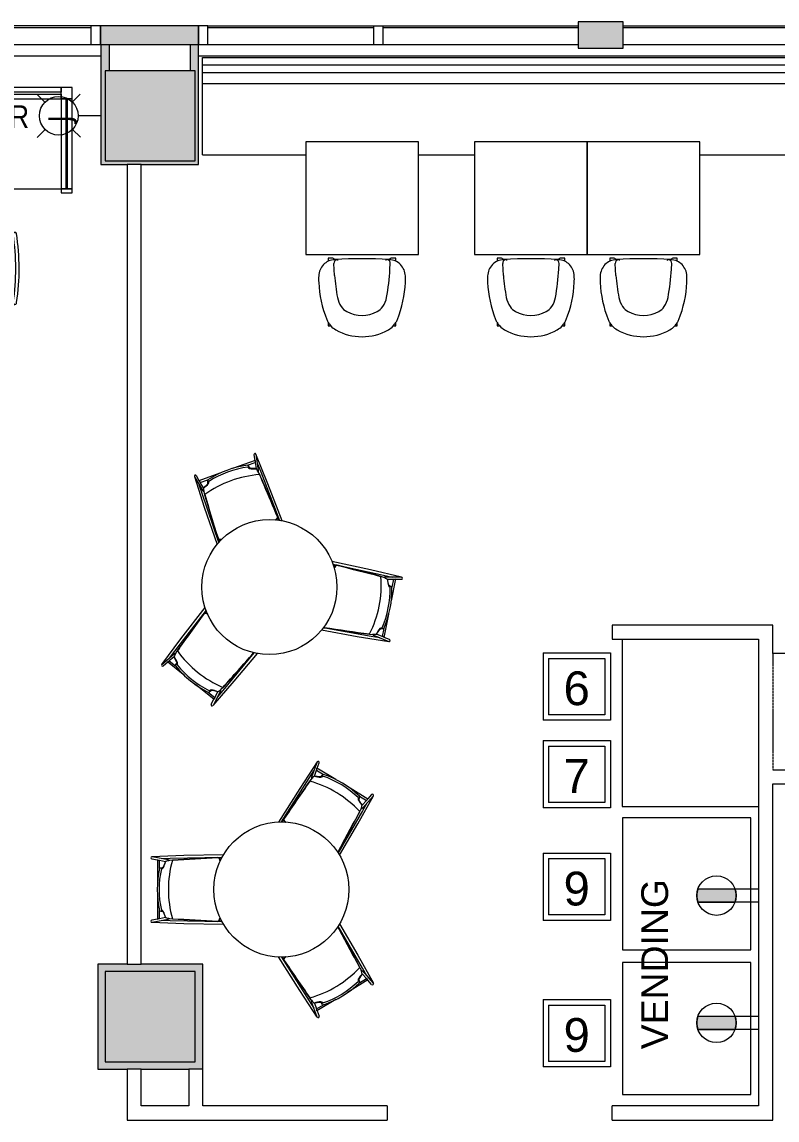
# Model space of a CAD drawing. Header units: inches. Extents: x 1 to 4333, y -575 to 1753.
# Drawn here: x 2910.5 to 3111.7, y 1460.5 to 1753.1 of the extents above; entities that cross this region are included whole.
import ezdxf

# ---------------------------------------------------------------- set-up
doc = ezdxf.new("R2010")
doc.units = ezdxf.units.IN
doc.header["$MEASUREMENT"] = 0
doc.linetypes.add('Overhead', pattern=[0.15625, 0.09375, -0.0625])
for name, color, linetype, lineweight in [('820 1st St NE_04_Clean_dwg', 8, 'Continuous', 9), ('A-ANNO-NOTE', 131, 'Continuous', 20), ('A-DETL-GENF', 92, 'Continuous', 9), ('A-DETL-MEDM', 33, 'Continuous', 9), ('A-DOOR', 31, 'Continuous', 13), ('E-ELEC-FIXT-IDEN', 2, 'Continuous', 9), ('G-ANNO-TEXT', 231, 'Continuous', 9), ('I-FURN', 30, 'Continuous', 9), ('I-FURN-PNLS', 30, 'Continuous', 9), ('I-WALL', 2, 'Continuous', 13), ('IRF-WALL-FULL-HT', 250, 'Continuous', 9), ('IRF-WALL-FULL-HT-HATCH', 250, 'Continuous', 9), ('IRF-WINDOW', 250, 'Continuous', 9), ('Q-CASE', 31, 'Continuous', 9), ('Q-SPCQ', 91, 'Continuous', 9), ('S-COLS', 52, 'Continuous', 13)]:
    doc.layers.add(name, color=color, linetype=linetype, lineweight=lineweight)
doc.styles.add('Arial', font='arial.ttf', dxfattribs={"height": 9})
doc.styles.add('Arial_2', font='arial.ttf', dxfattribs={"width": 0.85, "height": 6})
doc.styles.add('Arial_3', font='arial.ttf', dxfattribs={"height": 7.125})
doc.styles.add('Tahoma', font='tahoma.ttf', dxfattribs={"height": 6})

# ---------------------------------------------------------------- blocks, each defined once
blk = doc.blocks.new('Banquette1 - Banquette-2500162-New Construction - Tel_Data_Elec Plan')
at = {"layer": 'Q-CASE', "lineweight": 13}
for p, q in [((428.04, 2098.26), (428.04, 2311.26)), ((430.04, 2098.26), (430.04, 2311.26)), ((432.04, 2098.26), (432.04, 2311.26)), ((434.99, 2098.26), (434.99, 2311.26)), ((453.99, 2230.8), (453.99, 2262.8)), ((453.99, 2155.8), (453.99, 2170.8)), ((453.99, 2098.26), (453.99, 2125.8)), ((430.04, 2098.26), (428.04, 2098.26)), ((432.04, 2098.26), (430.04, 2098.26)), ((434.99, 2098.26), (432.04, 2098.26)), ((453.99, 2098.26), (434.99, 2098.26))]:
    blk.add_line(p, q, dxfattribs=at)
blk = doc.blocks.new('Cafe Table1 - Cafe Table-2583954-New Construction - Tel_Data_Elec Plan')
at = {"layer": 'I-FURN'}
for p, q in [((926.19, 387.08), (926.19, 357.08)), ((956.19, 387.08), (926.19, 387.08)), ((956.19, 357.08), (956.19, 387.08)), ((926.19, 357.08), (956.19, 357.08))]:
    blk.add_line(p, q, dxfattribs=at)
blk = doc.blocks.new('Seating-Chair-Teknion-ALKB_Kuskoa-2015 - Upholstered Seat Only-2463960-New Construction - Tel_Data_Elec Plan')
at = {"layer": 'A-DETL-GENF'}
for p, q in [((-9, 10.47), (-9, 9.69)), ((-7.8, 10.47), (-9, 10.47)), ((-7.2, 10.11), (-7.8, 10.47)), ((-7.34, 5.91), (-7.51, 9.09)), ((-6.41, 9.85), (-6.44, 10.13)), ((6.41, 9.85), (6.44, 10.13)), ((7.8, 10.47), (7.2, 10.11)), ((7.43, 7.58), (7.51, 9.09)), ((9, 10.47), (7.8, 10.47)), ((9, 9.69), (9, 10.47)), ((-9, -6.63), (-9, -7.54)), ((-9, -7.54), (-8.31, -7.54)), ((8.31, -7.54), (9, -7.54)), ((9, -7.54), (9, -6.63))]:
    blk.add_line(p, q, dxfattribs=at)
for centre, radius, start, end in [((-6.88, 5.58), 4.67, 136.4441, 177.5559), ((-7.43, 6.1), 3.92, 113.7242, 136.4441), ((-6.98, 5.08), 5.03, 92.5014, 113.7242), ((-6.51, 9.14), 1, 98.1592, 183), ((0, -99.54), 109.89, 86.2438, 93.7562), ((6.51, 9.14), 1, 357, 81.8408), ((6.83, 4.42), 5.7, 67.5306, 86.2438), ((7.43, 6.1), 3.92, 43.5559, 66.2758), ((6.88, 5.58), 4.67, 2.4441, 43.5559), ((51.43, 10.67), 58.96, 184.6228, 190.4156), ((-51.45, 10.67), 58.96, 349.5844, 357), ((8.64, 4.92), 20.21, 177.5559, 182.4441), ((18.18, 5.33), 29.76, 182.4441, 202.0042), ((-18.18, 5.33), 29.76, 337.9958, 357.5559), ((-8.64, 4.92), 20.21, 357.5559, 2.4441), ((-0.45, 1.13), 6.21, 190.4156, 214.5992), ((0.43, 1.13), 6.21, 325.4008, 349.5844), ((-2.01, 0.05), 4.32, 214.5992, 241.4008), ((1.98, 0.05), 4.32, 298.5992, 325.4008), ((-4.24, -3.73), 5.58, 202.0042, 211.3011), ((-0.01, 3.72), 8.49, 241.4008, 298.5992), ((4.24, -3.73), 5.58, 328.6989, 337.9958), ((-4.24, -3.73), 5.58, 211.3011, 223.0687), ((-4.24, -3.73), 5.58, 223.0687, 240.2494), ((0, 3.69), 14.12, 240.2494, 299.7506), ((4.24, -3.73), 5.58, 299.7506, 316.9313), ((4.24, -3.73), 5.58, 316.9313, 328.6989)]:
    blk.add_arc(centre, radius, start, end, dxfattribs=at)
blk = doc.blocks.new('Cafe Table2 - Cafe Table-2583989-New Construction - Tel_Data_Elec Plan')
at = {"layer": 'I-FURN'}
for p, q in [((926.19, 387.08), (926.19, 357.08)), ((956.19, 387.08), (926.19, 387.08)), ((956.19, 357.08), (956.19, 387.08)), ((926.19, 357.08), (956.19, 357.08))]:
    blk.add_line(p, q, dxfattribs=at)
blk = doc.blocks.new('Cafe Table3 - Cafe Table-2584016-New Construction - Tel_Data_Elec Plan')
at = {"layer": 'I-FURN'}
for p, q in [((926.19, 387.08), (926.19, 357.08)), ((956.19, 387.08), (926.19, 387.08)), ((956.19, 357.08), (956.19, 387.08)), ((926.19, 357.08), (956.19, 357.08))]:
    blk.add_line(p, q, dxfattribs=at)
blk = doc.blocks.new('Workstation - 5_-0_ x 5_-6_-V43-New Construction - Tel_Data_Elec Plan')
at = {"layer": 'I-FURN-PNLS'}
for p, q in [((1.5, 64.5), (-1.5, 64.5)), ((-1.5, 64.5), (-1.5, 61.5)), ((25.5, 64.5), (1.5, 64.5)), ((1.5, 64.5), (1.5, 63.25)), ((1.5, 63.25), (1.5, 64.5)), ((25.5, 63.25), (25.5, 64.5)), ((26.5, 64.5), (25.5, 64.5)), ((25.5, 64.5), (25.5, 63.25)), ((26.5, 61.5), (26.5, 64.5)), ((-0.25, 61.5), (-1.5, 61.5)), ((-1.5, 61.5), (-1.5, 1.5)), ((-1.5, 61.5), (-0.25, 61.5)), ((0.25, 61.5), (-0.25, 61.5)), ((-0.25, 61.5), (-0.25, 1.5)), ((0.25, 1.5), (0.25, 61.5)), ((1.5, 61.5), (0.25, 61.5)), ((0.25, 61.5), (1.5, 61.5)), ((25.5, 63.25), (1.5, 63.25)), ((1.5, 63.25), (1.5, 62.75)), ((1.5, 62.75), (25.5, 62.75)), ((1.5, 62.75), (1.5, 61.5)), ((1.5, 61.5), (1.5, 62.75)), ((1.5, 1.5), (1.5, 61.5)), ((1.5, 61.5), (25.5, 61.5)), ((25.5, 62.75), (25.5, 63.25)), ((25.5, 61.5), (25.5, 62.75)), ((25.5, 62.75), (25.5, 61.5)), ((25.5, 61.5), (26.5, 61.5)), ((25.5, 25.5), (25.5, 61.5)), ((37.57, 48.74), (37.57, 44.87)), ((55.74, 44.89), (55.74, 48.75)), ((36.67, 44.41), (36.67, 43.16)), ((56.41, 43.04), (56.41, 44.41)), ((35.4, 42.1), (35.4, 36.49)), ((37.56, 36.49), (37.56, 42.1)), ((55.84, 42.1), (55.84, 36.49)), ((58.01, 36.49), (58.01, 42.1)), ((36.67, 35.43), (36.67, 30.25)), ((56.41, 30.36), (56.41, 35.54)), ((34.9, 28.64), (33.09, 27.87)), ((34.04, 26.24), (35.6, 27.43)), ((37.72, 25.87), (53.72, 26.43)), ((38.97, 27.95), (54.22, 27.95)), ((53.72, 26.43), (53.88, 21.77)), ((70.5, 26.5), (67.5, 26.5)), ((67.5, 26.5), (67.5, 25.5)), ((70.5, 25.5), (70.5, 26.5)), ((67.5, 25.5), (1.5, 25.5)), ((1.5, 25.5), (25.5, 25.5)), ((37.89, 21.21), (37.72, 25.87)), ((68.75, 25.5), (67.5, 25.5)), ((67.5, 25.5), (67.5, 1.5)), ((67.5, 25.5), (68.75, 25.5)), ((69.25, 25.5), (68.75, 25.5)), ((68.75, 25.5), (68.75, 1.5)), ((69.25, 1.5), (69.25, 25.5)), ((70.5, 25.5), (69.25, 25.5)), ((69.25, 25.5), (70.5, 25.5)), ((70.5, 1.5), (70.5, 25.5)), ((53.88, 21.77), (37.89, 21.21)), ((55.52, 15.21), (37.4, 15.12)), ((37.4, 15.12), (37.41, 13.12)), ((55.53, 13.21), (55.52, 15.21)), ((37.41, 13.12), (55.53, 13.21)), ((38.18, 13.12), (42.54, 10.14)), ((50.43, 10.18), (54.76, 13.21)), ((42.54, 10.14), (50.43, 10.18)), ((-1.5, 1.5), (-0.25, 1.5)), ((-0.25, 1.5), (-1.5, 1.5)), ((-1.5, 1.5), (-1.5, -1.5)), ((-0.25, 1.5), (0.25, 1.5)), ((0.25, 1.5), (1.5, 1.5)), ((1.5, 1.5), (0.25, 1.5)), ((67.5, 1.5), (1.5, 1.5)), ((1.5, 1.5), (1.5, 0.25)), ((1.5, 0.25), (1.5, 1.5)), ((67.5, 0.25), (1.5, 0.25)), ((1.5, 0.25), (1.5, -0.25)), ((67.5, 0.25), (67.5, 1.5)), ((67.5, 1.5), (68.75, 1.5)), ((68.75, 1.5), (67.5, 1.5)), ((67.5, 1.5), (67.5, 0.25)), ((67.5, -0.25), (67.5, 0.25)), ((68.75, 1.5), (69.25, 1.5)), ((69.25, 1.5), (70.5, 1.5)), ((70.5, 1.5), (69.25, 1.5)), ((70.5, 0.25), (70.5, 1.5)), ((-1.5, -1.5), (-0.25, -1.5)), ((0.25, -1.5), (1.5, -1.5)), ((1.5, -0.25), (67.5, -0.25)), ((1.5, -0.25), (1.5, -1.5)), ((1.5, -1.5), (1.5, -0.25)), ((1.5, -1.5), (67.5, -1.5)), ((67.5, -1.5), (67.5, -0.25)), ((67.5, -0.25), (67.5, -1.5)), ((67.5, -1.5), (68.75, -1.5)), ((69.25, -1.5), (70.5, -1.5)), ((70.5, -1.5), (70.5, -0.25))]:
    blk.add_line(p, q, dxfattribs=at)
at = {"layer": 'I-FURN-PNLS', "flags": 128}
for points in [[(37.06, 49.19), (37.06, 48.56), (37.06, 47.98), (37.06, 47.45), (37.06, 46.99), (37.06, 46.58), (37.06, 46.23), (37.06, 45.94), (37.06, 45.71), (37.06, 45.54), (37.06, 45.43), (37.06, 45.38), (37.06, 45.38)], [(56.25, 45.4), (56.25, 45.43), (56.25, 45.52), (56.25, 45.67), (56.25, 45.88), (56.25, 46.15), (56.25, 46.48), (56.25, 46.87), (56.25, 47.32), (56.25, 47.83), (56.25, 48.39), (56.25, 49.01), (56.25, 49.21)], [(37.06, 45.38), (37.06, 45.41), (37.06, 45.5), (37.06, 45.58)], [(37.57, 44.87), (37.55, 44.87), (37.53, 44.87), (37.51, 44.88), (37.49, 44.88), (37.47, 44.88), (37.45, 44.89), (37.43, 44.89), (37.41, 44.9), (37.39, 44.9), (37.37, 44.91), (37.35, 44.92), (37.34, 44.93), (37.32, 44.94), (37.3, 44.95), (37.28, 44.96), (37.27, 44.97), (37.25, 44.98), (37.24, 45), (37.22, 45.01), (37.21, 45.03), (37.19, 45.04), (37.18, 45.06), (37.17, 45.07), (37.15, 45.09), (37.14, 45.1), (37.13, 45.12), (37.12, 45.14), (37.11, 45.16), (37.1, 45.18), (37.1, 45.19), (37.09, 45.21), (37.08, 45.23), (37.08, 45.25), (37.07, 45.27), (37.07, 45.29), (37.07, 45.31), (37.06, 45.33), (37.06, 45.35), (37.06, 45.37), (37.06, 45.38)], [(55.74, 44.89), (53.64, 45.21), (51.53, 45.44), (49.41, 45.59), (47.29, 45.66), (45.17, 45.64), (43.05, 45.54), (40.93, 45.35), (38.82, 45.08), (37.57, 44.87)], [(56.25, 45.4), (56.25, 45.38), (56.25, 45.36), (56.24, 45.34), (56.24, 45.32), (56.24, 45.3), (56.23, 45.28), (56.23, 45.26), (56.22, 45.24), (56.22, 45.22), (56.21, 45.2), (56.2, 45.18), (56.19, 45.16), (56.18, 45.14), (56.17, 45.13), (56.16, 45.11), (56.15, 45.09), (56.13, 45.08), (56.12, 45.06), (56.11, 45.05), (56.09, 45.03), (56.08, 45.02), (56.06, 45), (56.05, 44.99), (56.03, 44.98), (56.01, 44.97), (56, 44.96), (55.98, 44.95), (55.96, 44.94), (55.94, 44.93), (55.92, 44.92), (55.91, 44.92), (55.89, 44.91), (55.87, 44.9), (55.85, 44.9), (55.83, 44.9), (55.81, 44.89), (55.79, 44.89), (55.77, 44.89), (55.75, 44.89), (55.74, 44.89)], [(56.25, 45.6), (56.25, 45.47), (56.25, 45.41), (56.25, 45.4)], [(37.56, 42.1), (37.56, 42.14), (37.56, 42.18), (37.56, 42.23), (37.55, 42.27), (37.54, 42.31), (37.53, 42.36), (37.52, 42.4), (37.51, 42.44), (37.49, 42.48), (37.48, 42.52), (37.46, 42.56), (37.44, 42.6), (37.42, 42.64), (37.4, 42.67), (37.38, 42.71), (37.35, 42.74), (37.32, 42.78), (37.3, 42.81), (37.27, 42.84), (37.24, 42.87), (37.2, 42.9), (37.17, 42.93), (37.14, 42.96), (37.1, 42.98), (37.07, 43.01), (37.03, 43.03), (36.99, 43.05), (36.95, 43.07), (36.91, 43.09), (36.87, 43.11), (36.83, 43.12), (36.79, 43.14), (36.75, 43.15), (36.71, 43.16), (36.67, 43.16), (36.62, 43.17), (36.58, 43.18), (36.54, 43.18), (36.49, 43.18), (36.45, 43.18), (36.41, 43.18), (36.36, 43.17), (36.32, 43.17), (36.28, 43.16), (36.24, 43.15), (36.19, 43.14), (36.15, 43.13), (36.11, 43.12), (36.07, 43.1), (36.03, 43.08), (35.99, 43.06), (35.95, 43.04), (35.92, 43.02), (35.88, 43), (35.85, 42.97), (35.81, 42.95), (35.78, 42.92), (35.75, 42.89), (35.71, 42.86), (35.68, 42.83), (35.66, 42.8), (35.63, 42.76), (35.6, 42.73), (35.58, 42.69), (35.55, 42.66), (35.53, 42.62), (35.51, 42.58), (35.49, 42.54), (35.48, 42.5), (35.46, 42.46), (35.45, 42.42), (35.44, 42.38), (35.43, 42.34), (35.42, 42.29), (35.41, 42.25), (35.41, 42.21), (35.4, 42.16), (35.4, 42.12), (35.4, 42.1)], [(58.01, 42.1), (58.01, 42.14), (58.01, 42.19), (58, 42.23), (58, 42.27), (57.99, 42.31), (57.98, 42.36), (57.97, 42.4), (57.96, 42.44), (57.94, 42.48), (57.93, 42.52), (57.91, 42.56), (57.89, 42.6), (57.87, 42.64), (57.85, 42.67), (57.82, 42.71), (57.8, 42.75), (57.77, 42.78), (57.74, 42.81), (57.71, 42.85), (57.68, 42.88), (57.65, 42.91), (57.62, 42.93), (57.58, 42.96), (57.55, 42.99), (57.51, 43.01), (57.48, 43.03), (57.44, 43.05), (57.4, 43.07), (57.36, 43.09), (57.32, 43.11), (57.28, 43.12), (57.24, 43.14), (57.2, 43.15), (57.15, 43.16), (57.11, 43.17), (57.07, 43.17), (57.03, 43.18), (56.98, 43.18), (56.94, 43.18), (56.9, 43.18), (56.85, 43.18), (56.81, 43.18), (56.77, 43.17), (56.72, 43.16), (56.68, 43.15), (56.64, 43.14), (56.6, 43.13), (56.56, 43.12), (56.52, 43.1), (56.48, 43.08), (56.44, 43.07), (56.4, 43.04), (56.36, 43.02), (56.33, 43), (56.29, 42.97), (56.26, 42.95), (56.22, 42.92), (56.19, 42.89), (56.16, 42.86), (56.13, 42.83), (56.1, 42.8), (56.07, 42.76), (56.05, 42.73), (56.02, 42.69), (56, 42.66), (55.98, 42.62), (55.96, 42.58), (55.94, 42.54), (55.92, 42.5), (55.91, 42.46), (55.89, 42.42), (55.88, 42.38), (55.87, 42.34), (55.86, 42.29), (55.85, 42.25), (55.85, 42.21), (55.85, 42.17), (55.84, 42.12), (55.84, 42.1)], [(35.4, 36.49), (35.4, 36.45), (35.4, 36.4), (35.41, 36.36), (35.41, 36.32), (35.42, 36.28), (35.43, 36.23), (35.44, 36.19), (35.45, 36.15), (35.47, 36.11), (35.49, 36.07), (35.5, 36.03), (35.52, 35.99), (35.54, 35.95), (35.57, 35.92), (35.59, 35.88), (35.61, 35.84), (35.64, 35.81), (35.67, 35.78), (35.7, 35.74), (35.73, 35.71), (35.76, 35.68), (35.79, 35.66), (35.83, 35.63), (35.86, 35.6), (35.9, 35.58), (35.93, 35.56), (35.97, 35.54), (36.01, 35.52), (36.05, 35.5), (36.09, 35.48), (36.13, 35.47), (36.17, 35.45), (36.21, 35.44), (36.26, 35.43), (36.3, 35.42), (36.34, 35.42), (36.38, 35.41), (36.43, 35.41), (36.47, 35.41), (36.51, 35.41), (36.56, 35.41), (36.6, 35.41), (36.64, 35.42), (36.69, 35.43), (36.73, 35.44), (36.77, 35.45), (36.81, 35.46), (36.85, 35.47), (36.89, 35.49), (36.93, 35.51), (36.97, 35.52), (37.01, 35.55), (37.05, 35.57), (37.08, 35.59), (37.12, 35.62), (37.15, 35.64), (37.19, 35.67), (37.22, 35.7), (37.25, 35.73), (37.28, 35.76), (37.31, 35.79), (37.34, 35.83), (37.36, 35.86), (37.39, 35.9), (37.41, 35.93), (37.43, 35.97), (37.45, 36.01), (37.47, 36.05), (37.49, 36.09), (37.5, 36.13), (37.52, 36.17), (37.53, 36.21), (37.54, 36.25), (37.55, 36.29), (37.55, 36.34), (37.56, 36.38), (37.56, 36.42), (37.56, 36.47), (37.56, 36.49)], [(55.84, 36.49), (55.84, 36.45), (55.85, 36.4), (55.85, 36.36), (55.86, 36.32), (55.87, 36.27), (55.87, 36.23), (55.89, 36.19), (55.9, 36.15), (55.91, 36.11), (55.93, 36.07), (55.95, 36.03), (55.97, 35.99), (55.99, 35.95), (56.01, 35.91), (56.03, 35.88), (56.06, 35.84), (56.08, 35.81), (56.11, 35.78), (56.14, 35.74), (56.17, 35.71), (56.2, 35.68), (56.24, 35.65), (56.27, 35.63), (56.31, 35.6), (56.34, 35.58), (56.38, 35.56), (56.42, 35.53), (56.46, 35.51), (56.49, 35.5), (56.53, 35.48), (56.58, 35.46), (56.62, 35.45), (56.66, 35.44), (56.7, 35.43), (56.74, 35.42), (56.79, 35.42), (56.83, 35.41), (56.87, 35.41), (56.92, 35.41), (56.96, 35.41), (57, 35.41), (57.05, 35.41), (57.09, 35.42), (57.13, 35.43), (57.17, 35.43), (57.22, 35.45), (57.26, 35.46), (57.3, 35.47), (57.34, 35.49), (57.38, 35.5), (57.42, 35.52), (57.46, 35.54), (57.49, 35.57), (57.53, 35.59), (57.57, 35.61), (57.6, 35.64), (57.63, 35.67), (57.67, 35.7), (57.7, 35.73), (57.73, 35.76), (57.76, 35.79), (57.78, 35.82), (57.81, 35.86), (57.83, 35.89), (57.86, 35.93), (57.88, 35.97), (57.9, 36.01), (57.92, 36.05), (57.93, 36.09), (57.95, 36.13), (57.96, 36.17), (57.97, 36.21), (57.99, 36.25), (57.99, 36.29), (58, 36.34), (58.01, 36.38), (58.01, 36.42), (58.01, 36.47), (58.01, 36.49)]]:
    blk.add_lwpolyline(points, dxfattribs=at)
at = {"layer": 'I-FURN-PNLS'}
for centre, radius, start, end in [((37.99, 44.41), 1.32, 132.1873, 180), ((55.09, 44.41), 1.32, 360, 35.7227), ((38.97, 30.25), 2.3, 180, 270), ((53.99, 30.36), 2.42, 275.3193, 360), ((34.17, 27.41), 1.17, 156.8209, 263.5101), ((35.32, 28.07), 0.703, 293.9686, 126.3623), ((46.48, 10.16), 2.88, 180.2998, 0.2998), ((46.48, 10.16), 0.885, 180.2998, 0.2998)]:
    blk.add_arc(centre, radius, start, end, dxfattribs=at)
for centre, major_axis, ratio, start_param, end_param in [((46.7, 1.69), (54.09, 0), 0.899459, 1.402966, 1.74368), ((37.57, 49.19), (0.507, 0), 0.899459, 1.913366, 4.712389), ((46.7, 1.69), (53.09, 0), 0.899459, 1.399774, 1.74371), ((55.74, 49.21), (0.507, 0), 0.899459, 4.712389, 7.853982), ((37.57, 45.58), (0.507, 0), 0.99468, 2.996027, 3.185649), ((55.74, 45.6), (-0.507, 0), 0.99468, 2.879793, 3.141593)]:
    blk.add_ellipse(centre, major_axis=major_axis, ratio=ratio, start_param=start_param, end_param=end_param, dxfattribs=at)
for points, knots in [([(46.46, 9.28), (39.21, 4.5), (36.06, 10.98), (30.49, 13.68), (31.36, 19.81), (36.52, 21.68), (29.87, 24.96), (32.16, 26.31), (33.16, 26.82)], [0, 0, 0, 0, 4.203758, 11.310205, 15.301003, 21.109862, 25.639067, 29.008441, 29.008441, 29.008441, 29.008441]), ([(39.88, 21.28), (38.38, 18.67), (35.77, 16.06), (34.81, 15.1), (36.94, 10.11), (40.08, 9.27), (41.57, 5.78), (44.12, 5.78), (46.55, 9.34)], [0, 0, 0, 0, 0.22393, 0.514942, 0.793465, 1.139785, 1.406318, 1.702385, 1.702385, 1.702385, 1.702385]), ([(39.88, 21.28), (38.38, 18.67), (35.77, 16.06), (34.81, 15.1), (36.94, 10.11), (40.08, 9.27), (41.57, 5.78), (44.12, 5.78), (46.55, 9.34)], [0, 0, 0, 0, 0.22393, 0.514942, 0.793465, 1.139785, 1.406318, 1.702385, 1.702385, 1.702385, 1.702385])]:
    blk.add_open_spline(points, degree=3, knots=knots, dxfattribs=at)
blk = doc.blocks.new('Concrete-Square-Column - 24 x 24-2599265-New Construction - Tel_Data_Elec Plan')
at = {"layer": 'S-COLS', "lineweight": 9}
blk.add_hatch(color=55, dxfattribs=at).paths.add_polyline_path([(12, -12), (12, 12), (-12, 12), (-12, -12)], flags=0)
at = {"layer": 'S-COLS', "color": 10, "lineweight": 20}
for p, q in [((12, 12), (-12, 12)), ((-12, 12), (-12, -12)), ((12, -12), (12, 12)), ((-12, -12), (12, -12))]:
    blk.add_line(p, q, dxfattribs=at)
blk = doc.blocks.new('Upper Cabinet - Standard Upper Cabinet-2892042-New Construction - Tel_Data_Elec Plan')
at = {"layer": 'Q-CASE', "lineweight": 13}
blk.add_line((31.86, 0), (-47.26, 0), dxfattribs=at)
at = {"layer": 'Q-CASE', "linetype": 'Overhead'}
for p, q in [((-47.26, 0), (-47.26, -31)), ((31.86, -31), (31.86, 0)), ((-47.26, -31), (31.86, -31))]:
    blk.add_line(p, q, dxfattribs=at)
blk = doc.blocks.new('Snack Vending Machine - Snack Vending Machine-2733459-New Construction - Tel_Data_Elec Plan')
at = {"layer": 'Q-SPCQ'}
for p, q in [((911.23, 1521.73), (911.23, 1486.57)), ((945.48, 1521.73), (911.23, 1521.73)), ((945.48, 1486.57), (945.48, 1521.73)), ((911.23, 1486.57), (945.48, 1486.57))]:
    blk.add_line(p, q, dxfattribs=at)
blk = doc.blocks.new('Snack Vending Machine1 - Snack Vending Machine-2733513-New Construction - Tel_Data_Elec Plan')
at = {"layer": 'Q-SPCQ'}
for p, q in [((911.23, 1521.73), (911.23, 1486.57)), ((945.48, 1521.73), (911.23, 1521.73)), ((945.48, 1486.57), (945.48, 1521.73)), ((911.23, 1486.57), (945.48, 1486.57))]:
    blk.add_line(p, q, dxfattribs=at)
blk = doc.blocks.new('Door-Opening - 60_ x 96_-2611781-New Construction - Tel_Data_Elec Plan')
at = {"layer": 'A-DETL-MEDM', "lineweight": 20}
for p, q in [((-30.32, 1.88), (-30.32, -1.87)), ((29.68, -1.87), (29.68, 1.88))]:
    blk.add_line(p, q, dxfattribs=at)
blk = doc.blocks.new('Counter Top _No Backsplash_ - Standard Counter Top-2889910-New Construction - Tel_Data_Elec Plan')
at = {"layer": 'Q-CASE', "lineweight": 13}
for p, q in [((-47.26, 0), (-47.26, -36.38)), ((-2.68, 0), (-47.26, 0))]:
    blk.add_line(p, q, dxfattribs=at)
blk = doc.blocks.new('Combo - Cafe Table Chairs - Seats 3 - 3 Diameter - Combo - Cafe Table Chairs - Seats 3 - 3 Diameter-1892949-New Construction - Tel_Data_Elec Plan')
at = {"layer": 'I-FURN'}
for p, q in [((-8.74, 34.49), (-9.04, 25.96)), ((-8.74, 34.46), (-7.91, 30.19)), ((-7.9, 33.02), (-8.16, 34.53)), ((-2.06, 33.02), (-7.98, 33.02)), ((-7.8, 32.48), (-5.63, 32.48)), ((-7.46, 30.86), (-7.8, 32.48)), ((7.95, 33.02), (1.57, 33.02)), ((5.63, 32.48), (7.8, 32.48)), ((7.8, 32.48), (7.46, 30.86)), ((8.16, 34.53), (7.9, 33.02)), ((7.91, 30.19), (8.74, 34.46)), ((9.04, 25.96), (8.74, 34.49)), ((-8.58, 15.79), (-8.34, 29.61)), ((-8.34, 29.61), (-8.26, 31.98)), ((-7.71, 29.86), (-7.85, 29.03)), ((-6.14, 31.44), (-7.46, 30.86)), ((7.46, 30.86), (6.14, 31.44)), ((7.85, 29.03), (7.71, 29.86)), ((8.26, 31.98), (8.34, 29.61)), ((8.34, 29.61), (8.58, 15.79)), ((-9.04, 25.96), (-9.22, 15.41)), ((9.22, 15.41), (9.04, 25.96)), ((-8.22, 16.52), (-8.58, 15.79)), ((8.58, 15.79), (8.24, 16.46)), ((-26.88, -4.89), (-17.94, 0.75)), ((26.88, -4.89), (17.94, 0.75)), ((-18, -0.03), (-29.63, -7.38)), ((-18.38, -0.69), (-17.99, -0.08)), ((18.38, -0.69), (17.99, -0.08)), ((18, -0.03), (29.63, -7.38)), ((-34.01, -9.57), (-26.88, -4.89)), ((34.01, -9.57), (26.88, -4.89)), ((-33.99, -9.55), (-29.91, -8.05)), ((-29.63, -7.38), (-31.61, -8.68)), ((-29.52, -8.05), (-28.89, -7.49)), ((29.52, -8.05), (28.89, -7.49)), ((29.63, -7.38), (31.61, -8.68)), ((33.99, -9.55), (29.91, -8.05)), ((-32.32, -9.53), (-33.75, -10.08)), ((-29.29, -14.52), (-32.36, -9.46)), ((-30.24, -8.78), (-31.81, -9.33)), ((-31.81, -9.33), (-30.68, -11.19)), ((-30.06, -10.21), (-30.24, -8.78)), ((29.29, -14.52), (32.36, -9.46)), ((30.06, -10.21), (30.24, -8.78)), ((30.24, -8.78), (31.81, -9.33)), ((31.81, -9.33), (30.68, -11.19)), ((32.32, -9.53), (33.75, -10.08)), ((-20.98, -21.64), (-9.78, -15.1)), ((-9.13, -15.46), (-17.5, -20.34)), ((9.13, -15.46), (17.5, -20.34)), ((20.98, -21.64), (9.78, -15.1)), ((-24.1, -23.07), (-27.4, -17.62)), ((-17.5, -20.34), (-24.94, -24.51)), ((17.5, -20.34), (24.94, -24.51)), ((24.1, -23.07), (27.4, -17.62)), ((-25.27, -24.04), (-24.12, -23.03)), ((-21.7, -21.57), (-24.91, -24.49)), ((-24.84, -20.81), (-23.71, -22.67)), ((-23.71, -22.67), (-22.5, -21.53)), ((-22.5, -21.53), (-23.69, -20.7)), ((-23.04, -22.79), (-20.98, -21.64)), ((-20.74, -20.92), (-21.52, -21.23)), ((20.74, -20.92), (21.52, -21.23)), ((23.04, -22.79), (20.98, -21.64)), ((21.7, -21.57), (24.91, -24.49)), ((22.5, -21.53), (23.69, -20.7)), ((23.71, -22.67), (22.5, -21.53)), ((24.84, -20.81), (23.71, -22.67)), ((25.27, -24.04), (24.12, -23.03))]:
    blk.add_line(p, q, dxfattribs=at)
blk.add_circle((0, 0), 18, dxfattribs=at)
for centre, radius, start, end in [((-8.45, 34.48), 0.289, 10.0097, 178), ((-8.58, 32.53), 0.776, 356.5344, 39.4992), ((-12.54, 33.66), 6.92, 343.7086, 348.7734), ((-5.55, 32.3), 0.198, 113.3773, 176.6227), ((0, 7.36), 25.74, 77.3725, 102.6275), ((0, 7.36), 25.24, 77.3725, 102.6275), ((5.55, 32.3), 0.198, 3.3773, 66.6227), ((12.54, 33.66), 6.92, 191.2266, 196.2914), ((8.86, 32.49), 1.06, 149.7756, 180.4738), ((8.45, 34.48), 0.289, 2, 169.9903), ((-7.37, 30.3), 0.546, 191, 232.3956), ((0, 1.34), 28.78, 74.3324, 105.6676), ((-0.7, 28.62), 7.12, 161.7344, 169.9649), ((-9.02, 37.45), 6.78, 283.3033, 298.1887), ((-6.27, 31.81), 0.388, 289.7995, 346.241), ((-6.52, 32.23), 1.03, 313.2055, 346.7945), ((6.52, 32.23), 1.03, 193.2055, 226.7945), ((9.02, 37.45), 6.78, 241.8113, 256.6967), ((6.27, 31.81), 0.388, 193.759, 250.2005), ((0.7, 28.62), 7.12, 10.0351, 18.2656), ((7.37, 30.3), 0.546, 307.6044, 349), ((863.96, -22.99), 873.36, 176.58523, 177.37683), ((863.96, -22.99), 873.28, 176.58341, 177.37683), ((-863.96, -22.99), 873.28, 2.61793, 3.41659), ((-863.96, -22.99), 873.36, 2.61793, 3.41477), ((-7.99, 16.96), 0.5, 177.3768, 243.2318), ((-7.99, 16.96), 0.42, 177.3768, 242.7598), ((-6.2, 21.6), 5.47, 248.3903, 255.8787), ((-6.2, 21.6), 5.39, 248.4301, 256.779), ((6.53, 20.7), 4.49, 283.1109, 291.8871), ((6.53, 20.7), 4.57, 283.6083, 291.9482), ((8.01, 16.88), 0.4, 299.1705, 2.6179), ((8.01, 16.88), 0.48, 298.5384, 2.6179), ((468.08, -725.67), 873.36, 123.89125, 124.68284), ((468.08, -725.67), 873.28, 123.89125, 124.68467), ((-18.64, -1.11), 0.5, 58.0363, 123.8912), ((-18.64, -1.11), 0.42, 58.5083, 123.8912), ((-21.68, -5.05), 5.39, 45.1848, 52.838), ((-21.68, -5.05), 5.47, 46.1335, 52.8778), ((21.68, -5.05), 5.39, 127.162, 134.8152), ((21.68, -5.05), 5.47, 127.1222, 133.8665), ((18.64, -1.11), 0.5, 56.1088, 121.9637), ((18.64, -1.11), 0.42, 56.1088, 121.4917), ((-468.08, -725.67), 873.28, 55.31533, 56.10875), ((-468.08, -725.67), 873.36, 55.31716, 56.10875), ((-24.82, -13.4), 7.12, 131.3032, 139.5337), ((-29.72, -8.56), 0.546, 68.8725, 110.2681), ((-1.14, 0.16), 28.78, 195.6005, 226.9357), ((1.14, 0.16), 28.78, 313.0643, 344.3995), ((29.72, -8.56), 0.546, 69.7319, 111.1275), ((24.82, -13.4), 7.12, 40.4663, 48.6968), ((-33.85, -9.81), 0.289, 123.2681, 291.2584), ((-32.25, -8.69), 0.776, 261.7689, 304.7337), ((-30.48, -11.16), 0.198, 124.6454, 187.8907), ((-6.29, -2.96), 25.74, 198.6405, 223.8956), ((-35.27, -5.89), 6.92, 312.4947, 317.5594), ((-36.69, -10.87), 6.78, 3.0793, 17.9648), ((-30.93, -10.29), 1.03, 314.4736, 348.0626), ((-6.29, -2.96), 25.24, 198.6405, 223.8956), ((-30.44, -10.29), 0.388, 315.0271, 11.4686), ((6.29, -2.96), 25.24, 316.1044, 341.3595), ((6.29, -2.96), 25.74, 316.1044, 341.3595), ((36.69, -10.87), 6.78, 162.0352, 176.9207), ((30.93, -10.29), 1.03, 191.9374, 225.5264), ((30.44, -10.29), 0.388, 168.5314, 224.9729), ((35.27, -5.89), 6.92, 222.4406, 227.5053), ((30.48, -11.16), 0.198, 352.1093, 55.3546), ((32.25, -8.69), 0.776, 235.2663, 278.2311), ((33.85, -9.81), 0.289, 248.7416, 56.7319), ((-428.78, 751.26), 873.28, 297.85148, 298.65015), ((-428.78, 751.26), 873.36, 297.8533, 298.65015), ((-10.27, -14.75), 0.4, 298.6501, 323.1196), ((-10.27, -14.75), 0.48, 298.6501, 322.9229), ((10.27, -14.75), 0.48, 217.0771, 241.3499), ((10.27, -14.75), 0.4, 216.8804, 241.3499), ((428.78, 751.26), 873.36, 241.34985, 242.1467), ((428.78, 751.26), 873.28, 241.34985, 242.14852), ((-24.16, -21.44), 1.03, 74.4736, 108.0626), ((-27.33, -26.28), 6.78, 44.5713, 59.4568), ((27.33, -26.28), 6.78, 120.5432, 135.4287), ((24.16, -21.44), 1.03, 71.9374, 105.5264), ((-24.72, -20.65), 0.198, 234.6454, 297.8907), ((-22.26, -27.32), 6.92, 104.9767, 110.0415), ((-23.17, -23.57), 1.06, 120.7943, 151.4925), ((-23.93, -21.01), 0.388, 51.0676, 107.5091), ((-24.1, -14.59), 7.12, 283.0025, 291.2329), ((-22.06, -21.17), 0.546, 312.2681, 353.6636), ((24.1, -14.59), 7.12, 248.7671, 256.9975), ((22.06, -21.17), 0.546, 186.3364, 227.7319), ((23.93, -21.01), 0.388, 72.4909, 128.9324), ((23.17, -23.57), 1.06, 28.5075, 59.2057), ((22.26, -27.32), 6.92, 69.9585, 75.0233), ((24.72, -20.65), 0.198, 242.1093, 305.3546), ((-25.08, -24.26), 0.289, 131.2777, 299.2681), ((25.08, -24.26), 0.289, 240.7319, 48.7223)]:
    blk.add_arc(centre, radius, start, end, dxfattribs=at)
blk = doc.blocks.new('Combo - Cafe Table Chairs - Seats 3 - 3 Diameter - Combo - Cafe Table Chairs - Seats 3 - 3 Diameter-V56-New Construction - Tel_Data_Elec Plan')
at = {"layer": 'I-FURN'}
for p, q in [((-8.74, 34.49), (-9.04, 25.96)), ((-8.74, 34.46), (-7.91, 30.19)), ((-7.9, 33.02), (-8.16, 34.53)), ((-2.06, 33.02), (-7.98, 33.02)), ((-7.8, 32.48), (-5.63, 32.48)), ((-7.46, 30.86), (-7.8, 32.48)), ((7.95, 33.02), (1.57, 33.02)), ((5.63, 32.48), (7.8, 32.48)), ((7.8, 32.48), (7.46, 30.86)), ((8.16, 34.53), (7.9, 33.02)), ((7.91, 30.19), (8.74, 34.46)), ((9.04, 25.96), (8.74, 34.49)), ((-8.58, 15.79), (-8.34, 29.61)), ((-8.34, 29.61), (-8.26, 31.98)), ((-7.71, 29.86), (-7.85, 29.03)), ((-6.14, 31.44), (-7.46, 30.86)), ((7.46, 30.86), (6.14, 31.44)), ((7.85, 29.03), (7.71, 29.86)), ((8.26, 31.98), (8.34, 29.61)), ((8.34, 29.61), (8.58, 15.79)), ((-9.04, 25.96), (-9.22, 15.41)), ((9.22, 15.41), (9.04, 25.96)), ((-8.22, 16.52), (-8.58, 15.79)), ((8.58, 15.79), (8.24, 16.46)), ((-26.88, -4.89), (-17.94, 0.75)), ((26.88, -4.89), (17.94, 0.75)), ((-18, -0.03), (-29.63, -7.38)), ((-18.38, -0.69), (-17.99, -0.08)), ((18.38, -0.69), (17.99, -0.08)), ((18, -0.03), (29.63, -7.38)), ((-34.01, -9.57), (-26.88, -4.89)), ((34.01, -9.57), (26.88, -4.89)), ((-33.99, -9.55), (-29.91, -8.05)), ((-29.63, -7.38), (-31.61, -8.68)), ((-29.52, -8.05), (-28.89, -7.49)), ((29.52, -8.05), (28.89, -7.49)), ((29.63, -7.38), (31.61, -8.68)), ((33.99, -9.55), (29.91, -8.05)), ((-32.32, -9.53), (-33.75, -10.08)), ((-29.29, -14.52), (-32.36, -9.46)), ((-30.24, -8.78), (-31.81, -9.33)), ((-31.81, -9.33), (-30.68, -11.19)), ((-30.06, -10.21), (-30.24, -8.78)), ((29.29, -14.52), (32.36, -9.46)), ((30.06, -10.21), (30.24, -8.78)), ((30.24, -8.78), (31.81, -9.33)), ((31.81, -9.33), (30.68, -11.19)), ((32.32, -9.53), (33.75, -10.08)), ((-20.98, -21.64), (-9.78, -15.1)), ((-9.13, -15.46), (-17.5, -20.34)), ((9.13, -15.46), (17.5, -20.34)), ((20.98, -21.64), (9.78, -15.1)), ((-24.1, -23.07), (-27.4, -17.62)), ((-17.5, -20.34), (-24.94, -24.51)), ((17.5, -20.34), (24.94, -24.51)), ((24.1, -23.07), (27.4, -17.62)), ((-25.27, -24.04), (-24.12, -23.03)), ((-21.7, -21.57), (-24.91, -24.49)), ((-24.84, -20.81), (-23.71, -22.67)), ((-23.71, -22.67), (-22.5, -21.53)), ((-22.5, -21.53), (-23.69, -20.7)), ((-23.04, -22.79), (-20.98, -21.64)), ((-20.74, -20.92), (-21.52, -21.23)), ((20.74, -20.92), (21.52, -21.23)), ((23.04, -22.79), (20.98, -21.64)), ((21.7, -21.57), (24.91, -24.49)), ((22.5, -21.53), (23.69, -20.7)), ((23.71, -22.67), (22.5, -21.53)), ((24.84, -20.81), (23.71, -22.67)), ((25.27, -24.04), (24.12, -23.03))]:
    blk.add_line(p, q, dxfattribs=at)
blk.add_circle((0, 0), 18, dxfattribs=at)
for centre, radius, start, end in [((-8.45, 34.48), 0.289, 10.0097, 178), ((-8.58, 32.53), 0.776, 356.5344, 39.4992), ((-12.54, 33.66), 6.92, 343.7086, 348.7734), ((-5.55, 32.3), 0.198, 113.3773, 176.6227), ((0, 7.36), 25.74, 77.3725, 102.6275), ((0, 7.36), 25.24, 77.3725, 102.6275), ((5.55, 32.3), 0.198, 3.3773, 66.6227), ((12.54, 33.66), 6.92, 191.2266, 196.2914), ((8.86, 32.49), 1.06, 149.7756, 180.4738), ((8.45, 34.48), 0.289, 2, 169.9903), ((-7.37, 30.3), 0.546, 191, 232.3956), ((0, 1.34), 28.78, 74.3324, 105.6676), ((-0.7, 28.62), 7.12, 161.7344, 169.9649), ((-9.02, 37.45), 6.78, 283.3033, 298.1887), ((-6.27, 31.81), 0.388, 289.7995, 346.241), ((-6.52, 32.23), 1.03, 313.2055, 346.7945), ((6.52, 32.23), 1.03, 193.2055, 226.7945), ((9.02, 37.45), 6.78, 241.8113, 256.6967), ((6.27, 31.81), 0.388, 193.759, 250.2005), ((0.7, 28.62), 7.12, 10.0351, 18.2656), ((7.37, 30.3), 0.546, 307.6044, 349), ((863.96, -22.99), 873.36, 176.58523, 177.37683), ((863.96, -22.99), 873.28, 176.58341, 177.37683), ((-863.96, -22.99), 873.28, 2.61793, 3.41659), ((-863.96, -22.99), 873.36, 2.61793, 3.41477), ((-7.99, 16.96), 0.5, 177.3768, 243.2318), ((-7.99, 16.96), 0.42, 177.3768, 242.7598), ((-6.2, 21.6), 5.47, 248.3903, 255.8787), ((-6.2, 21.6), 5.39, 248.4301, 256.779), ((6.53, 20.7), 4.49, 282.5168, 291.8871), ((6.53, 20.7), 4.57, 283.6083, 291.9482), ((8.01, 16.88), 0.4, 299.1705, 2.6179), ((8.01, 16.88), 0.48, 298.5384, 2.6179), ((468.08, -725.67), 873.36, 123.89125, 124.68284), ((468.08, -725.67), 873.28, 123.89125, 124.68467), ((-18.64, -1.11), 0.5, 58.0363, 123.8912), ((-18.64, -1.11), 0.42, 58.5083, 123.8912), ((-21.68, -5.05), 5.39, 45.1848, 52.838), ((-21.68, -5.05), 5.47, 46.1335, 52.8778), ((21.68, -5.05), 5.39, 127.162, 134.8152), ((21.68, -5.05), 5.47, 127.1222, 133.8665), ((18.64, -1.11), 0.5, 56.1088, 121.9637), ((18.64, -1.11), 0.42, 56.1088, 121.4917), ((-468.08, -725.67), 873.28, 55.31533, 56.10875), ((-468.08, -725.67), 873.36, 55.31716, 56.10875), ((-24.82, -13.4), 7.12, 131.3032, 139.5337), ((-29.72, -8.56), 0.546, 68.8725, 110.2681), ((-1.14, 0.16), 28.78, 195.6005, 226.9357), ((1.14, 0.16), 28.78, 313.0643, 344.3995), ((29.72, -8.56), 0.546, 69.7319, 111.1275), ((24.82, -13.4), 7.12, 40.4663, 48.6968), ((-33.85, -9.81), 0.289, 123.2681, 291.2584), ((-32.25, -8.69), 0.776, 261.7689, 304.7337), ((-30.48, -11.16), 0.198, 124.6454, 187.8907), ((-6.29, -2.96), 25.74, 198.6405, 223.8956), ((-35.27, -5.89), 6.92, 312.4947, 317.5594), ((-36.69, -10.87), 6.78, 3.0793, 17.9648), ((-30.93, -10.29), 1.03, 314.4736, 348.0626), ((-6.29, -2.96), 25.24, 198.6405, 223.8956), ((-30.44, -10.29), 0.388, 315.0271, 11.4686), ((6.29, -2.96), 25.24, 316.1044, 341.3595), ((6.29, -2.96), 25.74, 316.1044, 341.3595), ((36.69, -10.87), 6.78, 162.0352, 176.9207), ((30.93, -10.29), 1.03, 191.9374, 225.5264), ((30.44, -10.29), 0.388, 168.5314, 224.9729), ((35.27, -5.89), 6.92, 222.4406, 227.5053), ((30.48, -11.16), 0.198, 352.1093, 55.3546), ((32.25, -8.69), 0.776, 235.2663, 278.2311), ((33.85, -9.81), 0.289, 248.7416, 56.7319), ((-428.78, 751.26), 873.28, 297.85148, 298.65015), ((-428.78, 751.26), 873.36, 297.8533, 298.65015), ((-10.27, -14.75), 0.4, 298.6501, 323.1196), ((-10.27, -14.75), 0.48, 298.6501, 322.9229), ((10.27, -14.75), 0.48, 217.0771, 241.3499), ((10.27, -14.75), 0.4, 216.8804, 241.3499), ((428.78, 751.26), 873.36, 241.34985, 242.1467), ((428.78, 751.26), 873.28, 241.34985, 242.14852), ((-24.16, -21.44), 1.03, 74.4736, 108.0626), ((-27.33, -26.28), 6.78, 44.5713, 59.4568), ((27.33, -26.28), 6.78, 120.5432, 135.4287), ((24.16, -21.44), 1.03, 71.9374, 105.5264), ((-24.72, -20.65), 0.198, 234.6454, 297.8907), ((-22.26, -27.32), 6.92, 104.9767, 110.0415), ((-23.17, -23.57), 1.06, 120.7943, 151.4925), ((-23.93, -21.01), 0.388, 51.0676, 107.5091), ((-24.1, -14.59), 7.12, 283.0025, 291.2329), ((-22.06, -21.17), 0.546, 312.2681, 353.6636), ((24.1, -14.59), 7.12, 248.7671, 256.9975), ((22.06, -21.17), 0.546, 186.3364, 227.7319), ((23.93, -21.01), 0.388, 72.4909, 128.9324), ((23.17, -23.57), 1.06, 28.5075, 59.2057), ((22.26, -27.32), 6.92, 69.9585, 75.0233), ((24.72, -20.65), 0.198, 242.1093, 305.3546), ((-25.08, -24.26), 0.289, 131.2777, 299.2681), ((25.08, -24.26), 0.289, 240.7319, 48.7223)]:
    blk.add_arc(centre, radius, start, end, dxfattribs=at)
blk = doc.blocks.new('820 1st St NE_04_Clean_dwg-2391440-New Construction - Tel_Data_Elec Plan')
at = {"layer": 'IRF-WALL-FULL-HT-HATCH'}
for points in [[(970.43, 1746.07), (970.43, 1753.07), (958.43, 1753.07), (958.43, 1746.07)], [(857.27, 1747.07), (857.27, 1752.07), (831.15, 1752.07), (831.15, 1747.07), (856.41, 1747.07)], [(838.29, 1715.07), (857.27, 1715.07), (857.27, 1747.07), (855.02, 1747.07), (855.02, 1740.07), (856.41, 1740.07), (856.41, 1716.07), (832.41, 1716.07), (832.41, 1740.07), (833.52, 1740.07), (833.52, 1747.07), (831.27, 1747.07), (831.27, 1715.07), (833.52, 1715.07)]]:
    blk.add_hatch(color=256, dxfattribs=at).paths.add_polyline_path(points, flags=0)
h = blk.add_hatch(color=256, dxfattribs=at)
h.paths.add_polyline_path([(830.41, 1474.07), (858.41, 1474.07), (858.41, 1502.07), (830.41, 1502.07), (830.41, 1474.57)], flags=0)
h.paths.add_polyline_path([(838.29, 1476.07), (832.41, 1476.07), (832.41, 1500.07), (856.41, 1500.07), (856.41, 1476.07), (842.04, 1476.07)], flags=0)
at = {"layer": 'IRF-WALL-FULL-HT'}
for p, q in [((833.52, 1740.07), (833.52, 1747.07)), ((855.02, 1747.07), (855.02, 1740.07)), ((858.41, 1502.07), (842.04, 1502.07)), ((858.41, 1474.07), (858.41, 1502.07)), ((842.04, 1474.07), (854.66, 1474.07))]:
    blk.add_line(p, q, dxfattribs=at)
at = {"layer": 'IRF-WALL-FULL-HT', "flags": 128}
blk.add_lwpolyline([(970.43, 1753.07), (958.43, 1753.07), (958.43, 1746.07), (970.43, 1746.07)], close=True, dxfattribs=at)
for points in [[(842.04, 1715.07), (857.27, 1715.07), (857.27, 1752.07), (831.15, 1752.07), (831.15, 1747.07), (831.27, 1747.07), (833.52, 1747.07), (857.27, 1747.07)], [(831.27, 1747.07), (831.27, 1715.07), (838.29, 1715.07)], [(838.29, 1502.07), (830.41, 1502.07), (830.41, 1474.07), (838.29, 1474.07)]]:
    blk.add_lwpolyline(points, dxfattribs=at)
at = {"layer": 'IRF-WINDOW'}
for p, q in [((779.4, 1751.57), (828.65, 1751.57)), ((859.77, 1751.57), (904.02, 1751.57)), ((906.52, 1751.57), (958.43, 1751.57)), ((970.43, 1752.07), (1023.02, 1752.07)), ((970.43, 1751.57), (1023.02, 1751.57)), ((906.52, 1747.07), (958.43, 1747.07)), ((970.43, 1747.07), (1023.02, 1747.07)), ((617.27, 1744.07), (831.27, 1744.07)), ((857.27, 1744.07), (1070.89, 1744.07))]:
    blk.add_line(p, q, dxfattribs=at)
at = {"layer": 'IRF-WINDOW', "flags": 128}
for points in [[(828.65, 1747.07), (831.15, 1747.07), (831.15, 1752.07), (828.65, 1752.07), (779.4, 1752.07), (776.9, 1752.07), (776.9, 1747.07), (779.4, 1747.07), (779.4, 1752.07)], [(779.4, 1747.07), (828.65, 1747.07), (828.65, 1752.07)], [(859.77, 1752.07), (857.27, 1752.07), (857.27, 1747.07), (859.77, 1747.07), (859.77, 1752.07), (904.02, 1752.07), (906.52, 1752.07), (958.43, 1752.07)], [(859.77, 1747.07), (904.02, 1747.07), (904.02, 1752.07)], [(904.02, 1747.07), (906.52, 1747.07), (906.52, 1752.07)]]:
    blk.add_lwpolyline(points, dxfattribs=at)
blk = doc.blocks.new('FORM Equipment_Fixture Tag - Square-214315-New Construction - Tel_Data_Elec Plan')
at = {"layer": 'A-ANNO-NOTE'}
for p, q in [((-0.09375, 0.09375), (0.09375, 0.09375)), ((-0.09375, 0.09375), (0.09375, 0.09375)), ((-0.09375, 0.09375), (0.09375, 0.09375)), ((-0.09375, 0.09375), (-0.09375, -0.09375)), ((0.09375, 0.09375), (0.09375, -0.09375)), ((-0.078125, 0.078125), (-0.078125, -0.078125)), ((-0.078125, 0.078125), (0.078125, 0.078125)), ((0.078125, 0.078125), (0.078125, -0.078125)), ((0.078125, -0.078125), (-0.078125, -0.078125)), ((0.09375, -0.09375), (-0.09375, -0.09375))]:
    blk.add_line(p, q, dxfattribs=at)

msp = doc.modelspace()

# ---------------------------------------------------------------- hatches: boundary and pattern name
at = {"layer": 'A-ANNO-NOTE', "lineweight": 9}
for points in [[(3090.39, 1519.25), (3090.39, 1521.37), (3090.32, 1519.72)], [(3090.32, 1519.72), (3090.39, 1521.37), (3090.32, 1520.9)], [(3090.39, 1521.37), (3100.65, 1521.49), (3090.58, 1522.05)], [(3100.63, 1519.02), (3100.65, 1521.49), (3090.39, 1521.37)], [(3100.63, 1519.02), (3090.39, 1521.37), (3090.39, 1519.25)], [(3100.65, 1521.49), (3100.49, 1522.05), (3090.58, 1522.05)], [(3100.63, 1519.02), (3100.77, 1520.67), (3100.65, 1521.49)], [(3090.55, 1518.68), (3100.63, 1519.02), (3090.39, 1519.25)], [(3090.55, 1518.68), (3100.56, 1518.79), (3100.63, 1519.02)], [(3100.49, 1518.57), (3100.56, 1518.79), (3090.55, 1518.68)], [(3100.49, 1518.57), (3090.55, 1518.68), (3090.58, 1518.57)], [(3100.63, 1519.02), (3100.74, 1519.6), (3100.79, 1520.43)], [(3090.39, 1485.34), (3090.39, 1487.46), (3090.32, 1485.81)], [(3090.32, 1485.81), (3090.39, 1487.46), (3090.32, 1486.99)], [(3090.39, 1487.46), (3100.65, 1487.57), (3090.58, 1488.14)], [(3100.63, 1485.11), (3100.65, 1487.57), (3090.39, 1487.46)], [(3100.63, 1485.11), (3090.39, 1487.46), (3090.39, 1485.34)], [(3100.65, 1487.57), (3100.49, 1488.14), (3090.58, 1488.14)], [(3100.63, 1485.11), (3100.77, 1486.75), (3100.65, 1487.57)], [(3100.63, 1485.11), (3100.74, 1485.69), (3100.79, 1486.52)], [(3090.55, 1484.77), (3100.63, 1485.11), (3090.39, 1485.34)], [(3090.55, 1484.77), (3100.56, 1484.88), (3100.63, 1485.11)], [(3100.49, 1484.66), (3100.56, 1484.88), (3090.55, 1484.77)], [(3090.58, 1484.66), (3100.49, 1484.66), (3090.55, 1484.77)]]:
    msp.add_hatch(color=256, dxfattribs=at).paths.add_polyline_path(points, flags=0)

# ---------------------------------------------------------------- linework, layer by layer
at = {"layer": 'A-ANNO-NOTE'}
for p, q in [((2916.59, 1731.68), (2914.46, 1733.8)), ((2923.88, 1731.74), (2926, 1733.87)), ((2931.51, 1728.07), (2925.42, 1728.07)), ((2916.65, 1724.39), (2914.53, 1722.26)), ((2923.94, 1724.45), (2926.07, 1722.33)), ((3100.49, 1522.05), (3090.58, 1522.05)), ((3106.78, 1522.05), (3090.58, 1522.05)), ((3090.58, 1518.57), (3100.49, 1518.57)), ((3106.78, 1518.57), (3090.58, 1518.57)), ((3100.49, 1488.14), (3090.58, 1488.14)), ((3106.78, 1488.14), (3090.58, 1488.14)), ((3090.58, 1484.66), (3100.49, 1484.66)), ((3106.78, 1484.66), (3090.58, 1484.66))]:
    msp.add_line(p, q, dxfattribs=at)
for centre, radius in [((2920.27, 1728.07), 5.16), ((3095.54, 1520.31), 5.25), ((3095.54, 1486.4), 5.25)]:
    msp.add_circle(centre, radius, dxfattribs=at)
for centre, start, end in [((3095.54, 1520.31), 160.6207, 199.3793), ((3095.54, 1520.31), 340.6207, 19.3793), ((3095.54, 1486.4), 160.6207, 199.3793), ((3095.54, 1486.4), 340.6207, 19.3793)]:
    msp.add_arc(centre, 5.25, start, end, dxfattribs=at)
at = {"layer": 'I-WALL', "color": 10, "lineweight": 20}
for p, q in [((2938.53, 1715.07), (2938.53, 1502.07)), ((2942.28, 1715.07), (2938.53, 1715.07)), ((2942.28, 1502.07), (2942.28, 1715.07)), ((3110.53, 1592.4), (3067.78, 1592.4)), ((3067.78, 1592.4), (3067.78, 1588.65)), ((3110.53, 1584.82), (3110.53, 1592.4)), ((3067.78, 1588.65), (3106.78, 1588.65)), ((3106.78, 1588.65), (3106.78, 1464.28)), ((3110.53, 1460.53), (3110.53, 1550.07)), ((3110.53, 1550.07), (3374.3, 1550.07)), ((2938.53, 1502.07), (2942.28, 1502.07)), ((2942.28, 1474.07), (2938.53, 1474.07)), ((2938.53, 1474.07), (2938.53, 1460.53)), ((2942.28, 1464.28), (2942.28, 1474.07)), ((2954.91, 1474.07), (2954.91, 1464.28)), ((2958.66, 1474.07), (2954.91, 1474.07)), ((2958.66, 1464.28), (2958.66, 1474.07)), ((2954.91, 1464.28), (2942.28, 1464.28)), ((3007.78, 1464.28), (2958.66, 1464.28)), ((3106.78, 1464.28), (3067.78, 1464.28)), ((2938.53, 1460.53), (3007.78, 1460.53)), ((3067.78, 1460.53), (3110.53, 1460.53))]:
    msp.add_line(p, q, dxfattribs=at)

# ---------------------------------------------------------------- block references
at = {"layer": '820 1st St NE_04_Clean_dwg', "color": 250}
msp.add_blockref('820 1st St NE_04_Clean_dwg-2391440-New Construction - Tel_Data_Elec Plan', (2100.25, 0), dxfattribs=at)
at = {"layer": 'A-ANNO-NOTE', "xscale": 96, "yscale": 96, "zscale": 96}
for p in [(3058.32, 1576.02), (3058.32, 1552.66), (3058.32, 1522.66), (3058.32, 1483.66)]:
    msp.add_blockref('FORM Equipment_Fixture Tag - Square-214315-New Construction - Tel_Data_Elec Plan', p, dxfattribs=at)
at = {"layer": 'A-DOOR', "rotation": 180}
msp.add_blockref('Door-Opening - 60_ x 96_-2611781-New Construction - Tel_Data_Elec Plan', (3037.46, 1462.4), dxfattribs=at)
at = {"layer": 'I-FURN'}
for name, p, rotation in [('Cafe Table3 - Cafe Table-2584016-New Construction - Tel_Data_Elec Plan', (2629.02, 2647.29), 269.9999999999999), ('Cafe Table2 - Cafe Table-2583989-New Construction - Tel_Data_Elec Plan', (2674.02, 2647.29), 269.9999999999999), ('Cafe Table1 - Cafe Table-2583954-New Construction - Tel_Data_Elec Plan', (2704.02, 2647.29), 269.9999999999999), ('Combo - Cafe Table Chairs - Seats 3 - 3 Diameter - Combo - Cafe Table Chairs - Seats 3 - 3 Diameter-1892949-New Construction - Tel_Data_Elec Plan', (2976.42, 1602.51), 19.99999999999936), ('Combo - Cafe Table Chairs - Seats 3 - 3 Diameter - Combo - Cafe Table Chairs - Seats 3 - 3 Diameter-V56-New Construction - Tel_Data_Elec Plan', (2979.61, 1521.94), 89.9999999999999)]:
    msp.add_blockref(name, p, dxfattribs=dict(at, rotation=rotation))
for p in [(3001.1, 1679.63), (3046.1, 1679.63), (3076.1, 1679.63)]:
    msp.add_blockref('Seating-Chair-Teknion-ALKB_Kuskoa-2015 - Upholstered Seat Only-2463960-New Construction - Tel_Data_Elec Plan', p, dxfattribs=at)
at = {"layer": 'I-FURN-PNLS', "rotation": 269.9999999999997}
msp.add_blockref('Workstation - 5_-0_ x 5_-6_-V43-New Construction - Tel_Data_Elec Plan', (2859.39, 1734.07), dxfattribs=at)
at = {"layer": 'Q-CASE', "lineweight": 13}
for name, p, rotation in [('Banquette1 - Banquette-2500162-New Construction - Tel_Data_Elec Plan', (860.29, 2171.66), 269.9999999999999), ('Counter Top _No Backsplash_ - Standard Counter Top-2889910-New Construction - Tel_Data_Elec Plan', (3070.41, 1591.33), 89.9999999999999), ('Upper Cabinet - Standard Upper Cabinet-2892042-New Construction - Tel_Data_Elec Plan', (3142.4, 1553.82), 180)]:
    msp.add_blockref(name, p, dxfattribs=dict(at, rotation=rotation))
at = {"layer": 'Q-SPCQ'}
for name, p in [('Snack Vending Machine1 - Snack Vending Machine-2733513-New Construction - Tel_Data_Elec Plan', (2159.23, 19.28)), ('Snack Vending Machine - Snack Vending Machine-2733459-New Construction - Tel_Data_Elec Plan', (2159.23, -19.22))]:
    msp.add_blockref(name, p, dxfattribs=at)
at = {"layer": 'S-COLS', "lineweight": 9}
for p in [(2944.66, 1728.07), (2944.66, 1488.07)]:
    msp.add_blockref('Concrete-Square-Column - 24 x 24-2599265-New Construction - Tel_Data_Elec Plan', p, dxfattribs=at)

# ---------------------------------------------------------------- texts
at = {"layer": 'A-ANNO-NOTE', "lineweight": 9, "insert": (2917.5, 1726.21), "char_height": 6, "width": 3.939, "attachment_point": 1, "rotation": 90, "style": 'Tahoma'}
msp.add_mtext('J', dxfattribs=at)
at = {"layer": 'A-ANNO-NOTE', "lineweight": 9, "char_height": 9, "width": 8.484, "attachment_point": 1, "style": 'Arial'}
for s, insert in [('6', (3054.8, 1580.05)), ('7', (3054.8, 1556.69)), ('9', (3054.8, 1526.69)), ('9', (3054.8, 1487.69))]:
    msp.add_mtext(s, dxfattribs=dict(at, insert=insert))
at = {"layer": 'E-ELEC-FIXT-IDEN', "insert": (2895.75, 1730.86), "char_height": 6, "width": 21.6342, "attachment_point": 1, "style": 'Arial_2'}
msp.add_mtext('PWR', dxfattribs=at)
at = {"layer": 'G-ANNO-TEXT', "color": 7, "insert": (3075.52, 1479.38), "char_height": 7.125, "width": 55.146, "attachment_point": 1, "rotation": 90, "style": 'Arial_3'}
msp.add_mtext('VENDING', dxfattribs=at)

doc.saveas('drawing.dxf')
